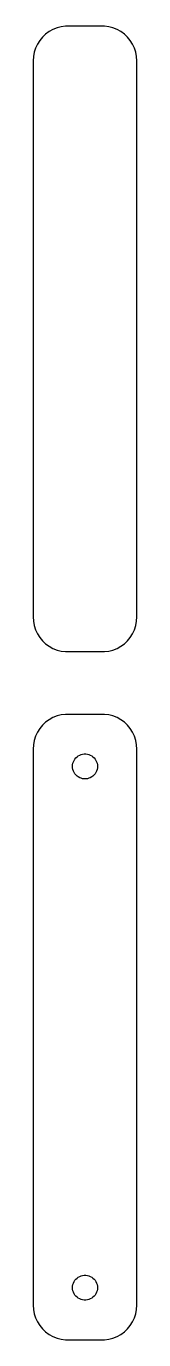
# Model space of a CAD drawing. Header units: metres. Extents: x -8 to 8, y 54 to 243.
import ezdxf

# ---------------------------------------------------------------- set-up
doc = ezdxf.new("R2010")
doc.units = ezdxf.units.M

msp = doc.modelspace()

# ---------------------------------------------------------------- linework, layer by layer
for p, q in [((-5.17912, 242.222), (-5.68712, 241.853)), ((-4.62889, 242.524), (-5.17912, 242.222)), ((-4.04507, 242.755), (-4.62889, 242.524)), ((-3.4369, 242.911), (-4.04507, 242.755)), ((-2.81395, 242.99), (-3.4369, 242.911)), ((2.81395, 242.99), (-2.81395, 242.99)), ((3.4369, 242.911), (2.81395, 242.99)), ((4.04507, 242.755), (3.4369, 242.911)), ((4.62889, 242.524), (4.04507, 242.755)), ((5.17912, 242.222), (4.62889, 242.524)), ((5.68712, 241.853), (5.17912, 242.222)), ((-6.88153, 240.409), (-7.14888, 239.841)), ((-6.54507, 240.939), (-6.88153, 240.409)), ((-6.14484, 241.423), (-6.54507, 240.939)), ((-5.68712, 241.853), (-6.14484, 241.423)), ((6.14484, 241.423), (5.68712, 241.853)), ((6.54507, 240.939), (6.14484, 241.423)), ((6.88153, 240.409), (6.54507, 240.939)), ((7.14888, 239.841), (6.88153, 240.409)), ((-7.46057, 238.627), (-7.5, 238)), ((-7.34291, 239.243), (-7.46057, 238.627)), ((-7.14888, 239.841), (-7.34291, 239.243)), ((7.34291, 239.243), (7.14888, 239.841)), ((7.46057, 238.627), (7.34291, 239.243)), ((7.5, 238), (7.46057, 238.627)), ((-7.5, 238), (-7.5, 158)), ((7.5, 158), (7.5, 238)), ((-7.5, 158), (-7.46057, 157.373)), ((-7.46057, 157.373), (-7.34291, 156.757)), ((7.34291, 156.757), (7.46057, 157.373)), ((7.46057, 157.373), (7.5, 158)), ((-7.34291, 156.757), (-7.14888, 156.159)), ((-7.14888, 156.159), (-6.88153, 155.591)), ((-6.88153, 155.591), (-6.54507, 155.061)), ((-6.54507, 155.061), (-6.14484, 154.577)), ((6.14484, 154.577), (6.54507, 155.061)), ((6.54507, 155.061), (6.88153, 155.591)), ((6.88153, 155.591), (7.14888, 156.159)), ((7.14888, 156.159), (7.34291, 156.757)), ((-6.14484, 154.577), (-5.68712, 154.147)), ((-5.68712, 154.147), (-5.17912, 153.778)), ((-5.17912, 153.778), (-4.62889, 153.476)), ((-4.62889, 153.476), (-4.04507, 153.245)), ((-4.04507, 153.245), (-3.4369, 153.089)), ((-3.4369, 153.089), (-2.81395, 153.01)), ((2.81395, 153.01), (3.4369, 153.089)), ((3.4369, 153.089), (4.04507, 153.245)), ((4.04507, 153.245), (4.62889, 153.476)), ((4.62889, 153.476), (5.17912, 153.778)), ((5.17912, 153.778), (5.68712, 154.147)), ((5.68712, 154.147), (6.14484, 154.577)), ((-2.81395, 153.01), (2.81395, 153.01)), ((-4.04507, 143.755), (-4.62889, 143.524)), ((-3.4369, 143.911), (-4.04507, 143.755)), ((-2.81395, 143.99), (-3.4369, 143.911)), ((2.81395, 143.99), (-2.81395, 143.99)), ((3.4369, 143.911), (2.81395, 143.99)), ((4.04507, 143.755), (3.4369, 143.911)), ((4.62889, 143.524), (4.04507, 143.755)), ((-6.54507, 141.939), (-6.88153, 141.409)), ((-6.14484, 142.423), (-6.54507, 141.939)), ((-5.68712, 142.853), (-6.14484, 142.423)), ((-5.17912, 143.222), (-5.68712, 142.853)), ((-4.62889, 143.524), (-5.17912, 143.222)), ((5.17912, 143.222), (4.62889, 143.524)), ((5.68712, 142.853), (5.17912, 143.222)), ((6.14484, 142.423), (5.68712, 142.853)), ((6.54507, 141.939), (6.14484, 142.423)), ((6.88153, 141.409), (6.54507, 141.939)), ((-7.34291, 140.243), (-7.46057, 139.627)), ((-7.14888, 140.841), (-7.34291, 140.243)), ((-6.88153, 141.409), (-7.14888, 140.841)), ((7.14888, 140.841), (6.88153, 141.409)), ((7.34291, 140.243), (7.14888, 140.841)), ((7.46057, 139.627), (7.34291, 140.243)), ((-7.46057, 139.627), (-7.5, 139)), ((-7.5, 139), (-7.5, 59)), ((-1.14735, 137.887), (-0.964478, 138.02)), ((-0.964478, 138.02), (-0.766388, 138.129)), ((-0.766388, 138.129), (-0.556229, 138.212)), ((-0.556229, 138.212), (-0.33728, 138.268)), ((-0.33728, 138.268), (-0.113022, 138.296)), ((-0.113022, 138.296), (0.113022, 138.296)), ((0.113022, 138.296), (0.33728, 138.268)), ((0.33728, 138.268), (0.556229, 138.212)), ((0.556229, 138.212), (0.766388, 138.129)), ((0.766388, 138.129), (0.964478, 138.02)), ((0.964478, 138.02), (1.14735, 137.887)), ((7.5, 139), (7.46057, 139.627)), ((7.5, 59), (7.5, 139)), ((-1.79999, 136.5), (-1.7858, 136.726)), ((-1.7858, 136.274), (-1.79999, 136.5)), ((-1.7858, 136.726), (-1.74344, 136.948)), ((-1.74344, 136.052), (-1.7858, 136.274)), ((-1.74344, 136.948), (-1.67358, 137.163)), ((-1.67358, 137.163), (-1.57735, 137.367)), ((-1.57735, 137.367), (-1.45622, 137.558)), ((-1.45622, 137.558), (-1.31213, 137.732)), ((-1.31213, 137.732), (-1.14735, 137.887)), ((1.14735, 137.887), (1.31213, 137.732)), ((1.31213, 137.732), (1.45622, 137.558)), ((1.45622, 137.558), (1.57735, 137.367)), ((1.57735, 137.367), (1.67358, 137.163)), ((1.67358, 137.163), (1.74344, 136.948)), ((1.74344, 136.948), (1.7858, 136.726)), ((1.7858, 136.274), (1.74344, 136.052)), ((1.7858, 136.726), (1.79999, 136.5)), ((1.79999, 136.5), (1.7858, 136.274)), ((-1.67358, 135.837), (-1.74344, 136.052)), ((-1.57735, 135.633), (-1.67358, 135.837)), ((-1.45622, 135.442), (-1.57735, 135.633)), ((-1.31213, 135.268), (-1.45622, 135.442)), ((-1.14735, 135.113), (-1.31213, 135.268)), ((-0.964478, 134.98), (-1.14735, 135.113)), ((-0.766388, 134.871), (-0.964478, 134.98)), ((-0.556229, 134.788), (-0.766388, 134.871)), ((-0.33728, 134.732), (-0.556229, 134.788)), ((-0.113022, 134.704), (-0.33728, 134.732)), ((0.113022, 134.704), (-0.113022, 134.704)), ((0.33728, 134.732), (0.113022, 134.704)), ((0.556229, 134.788), (0.33728, 134.732)), ((0.766388, 134.871), (0.556229, 134.788)), ((0.964478, 134.98), (0.766388, 134.871)), ((1.14735, 135.113), (0.964478, 134.98)), ((1.31213, 135.268), (1.14735, 135.113)), ((1.45622, 135.442), (1.31213, 135.268)), ((1.57735, 135.633), (1.45622, 135.442)), ((1.67358, 135.837), (1.57735, 135.633)), ((1.74344, 136.052), (1.67358, 135.837)), ((-1.67358, 62.1626), (-1.57735, 62.3672)), ((-1.57735, 62.3672), (-1.45622, 62.558)), ((-1.45622, 62.558), (-1.31213, 62.7322)), ((-1.31213, 62.7322), (-1.14735, 62.8869)), ((-1.14735, 62.8869), (-0.964478, 63.0198)), ((-0.964478, 63.0198), (-0.766388, 63.1287)), ((-0.766388, 63.1287), (-0.556229, 63.2119)), ((-0.556229, 63.2119), (-0.33728, 63.2681)), ((-0.33728, 63.2681), (-0.113022, 63.2964)), ((-0.113022, 63.2964), (0.113022, 63.2964)), ((0.113022, 63.2964), (0.33728, 63.2681)), ((0.33728, 63.2681), (0.556229, 63.2119)), ((0.556229, 63.2119), (0.766388, 63.1287)), ((0.766388, 63.1287), (0.964478, 63.0198)), ((0.964478, 63.0198), (1.14735, 62.8869)), ((1.14735, 62.8869), (1.31213, 62.7322)), ((1.31213, 62.7322), (1.45622, 62.558)), ((1.45622, 62.558), (1.57735, 62.3672)), ((1.57735, 62.3672), (1.67358, 62.1626)), ((-1.79999, 61.5), (-1.7858, 61.7256)), ((-1.7858, 61.2744), (-1.79999, 61.5)), ((-1.7858, 61.7256), (-1.74344, 61.9476)), ((-1.74344, 61.0524), (-1.7858, 61.2744)), ((-1.74344, 61.9476), (-1.67358, 62.1626)), ((-1.67358, 60.8374), (-1.74344, 61.0524)), ((-1.57735, 60.6328), (-1.67358, 60.8374)), ((-1.45622, 60.442), (-1.57735, 60.6328)), ((1.57735, 60.6328), (1.45622, 60.442)), ((1.67358, 60.8374), (1.57735, 60.6328)), ((1.67358, 62.1626), (1.74344, 61.9476)), ((1.74344, 61.0524), (1.67358, 60.8374)), ((1.74344, 61.9476), (1.7858, 61.7256)), ((1.7858, 61.2744), (1.74344, 61.0524)), ((1.7858, 61.7256), (1.79999, 61.5)), ((1.79999, 61.5), (1.7858, 61.2744)), ((-7.5, 59), (-7.46057, 58.3733)), ((-1.31213, 60.2678), (-1.45622, 60.442)), ((-1.14735, 60.1131), (-1.31213, 60.2678)), ((-0.964478, 59.9802), (-1.14735, 60.1131)), ((-0.766388, 59.8713), (-0.964478, 59.9802)), ((-0.556229, 59.7881), (-0.766388, 59.8713)), ((-0.33728, 59.7319), (-0.556229, 59.7881)), ((-0.113022, 59.7036), (-0.33728, 59.7319)), ((0.113022, 59.7036), (-0.113022, 59.7036)), ((0.33728, 59.7319), (0.113022, 59.7036)), ((0.556229, 59.7881), (0.33728, 59.7319)), ((0.766388, 59.8713), (0.556229, 59.7881)), ((0.964478, 59.9802), (0.766388, 59.8713)), ((1.14735, 60.1131), (0.964478, 59.9802)), ((1.31213, 60.2678), (1.14735, 60.1131)), ((1.45622, 60.442), (1.31213, 60.2678)), ((7.46057, 58.3733), (7.5, 59)), ((-7.46057, 58.3733), (-7.34291, 57.7566)), ((-7.34291, 57.7566), (-7.14888, 57.1594)), ((-7.14888, 57.1594), (-6.88153, 56.5912)), ((6.88153, 56.5912), (7.14888, 57.1594)), ((7.14888, 57.1594), (7.34291, 57.7566)), ((7.34291, 57.7566), (7.46057, 58.3733)), ((-6.88153, 56.5912), (-6.54507, 56.0611)), ((-6.54507, 56.0611), (-6.14484, 55.5773)), ((-6.14484, 55.5773), (-5.68712, 55.1474)), ((-5.68712, 55.1474), (-5.17912, 54.7784)), ((5.17912, 54.7784), (5.68712, 55.1474)), ((5.68712, 55.1474), (6.14484, 55.5773)), ((6.14484, 55.5773), (6.54507, 56.0611)), ((6.54507, 56.0611), (6.88153, 56.5912)), ((-5.17912, 54.7784), (-4.62889, 54.4759)), ((-4.62889, 54.4759), (-4.04507, 54.2447)), ((-4.04507, 54.2447), (-3.4369, 54.0886)), ((-3.4369, 54.0886), (-2.81395, 54.0099)), ((-2.81395, 54.0099), (2.81395, 54.0099)), ((2.81395, 54.0099), (3.4369, 54.0886)), ((3.4369, 54.0886), (4.04507, 54.2447)), ((4.04507, 54.2447), (4.62889, 54.4759)), ((4.62889, 54.4759), (5.17912, 54.7784))]:
    msp.add_line(p, q)

doc.saveas('drawing.dxf')
